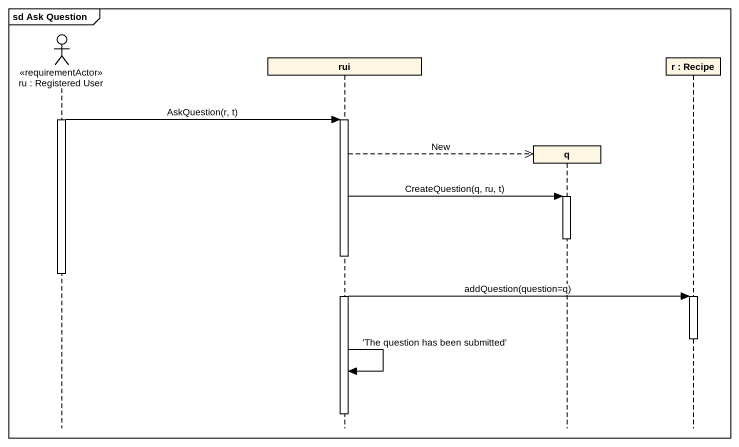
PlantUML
@startuml
mainframe sd Ask Question
hide footbox
actor "ru : Registered User" as ru <<requirementActor>>
participant rui
participant q
participant "r : Recipe" as r

activate ru
ru -> rui : AskQuestion(r, t)
activate rui
rui -->> q ** : New
rui -> q : CreateQuestion(q, ru, t)
activate q
deactivate q
deactivate ru
rui -> r : addQuestion(question=q)
activate r
deactivate r
rui -> rui : 'The question has been submitted'
deactivate rui
@enduml
